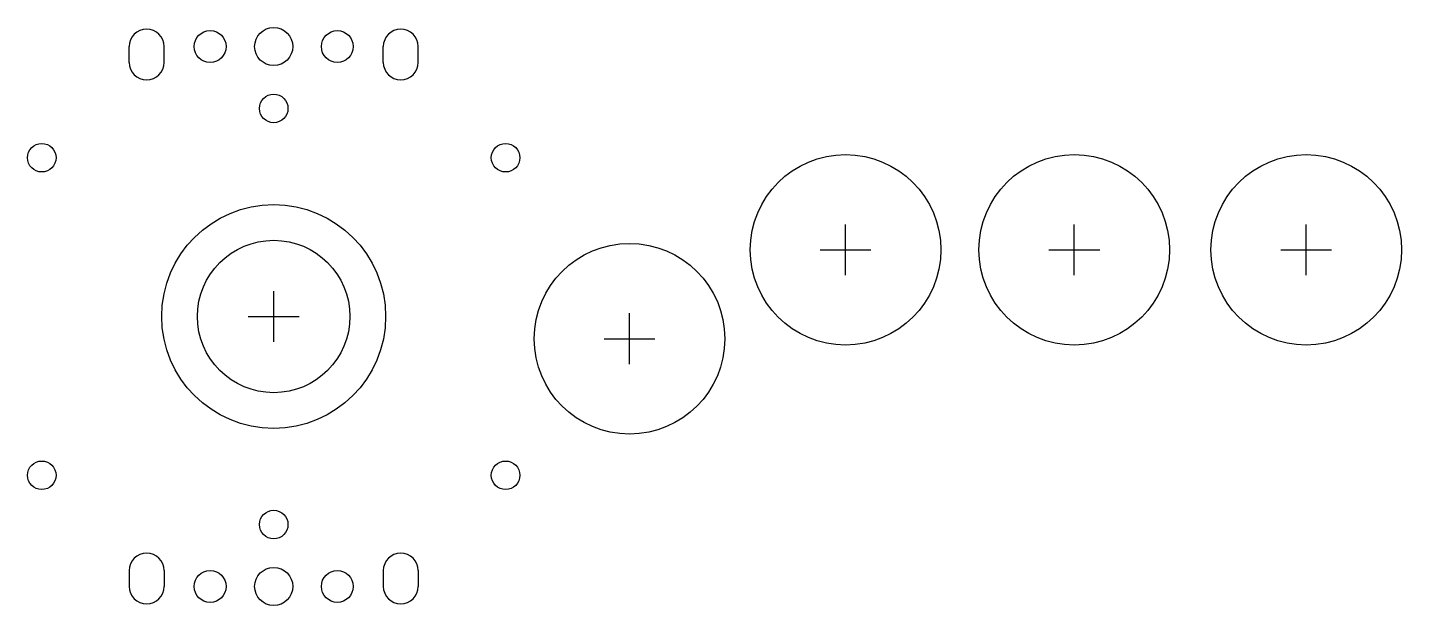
# Model space of a CAD drawing. Header units: millimetres. Extents: x -39 to 178, y -46 to 46.
import ezdxf

# ---------------------------------------------------------------- set-up
doc = ezdxf.new("R2010")
doc.units = ezdxf.units.MM
for name, color, linetype in [('BUTTONS', 1, 'Continuous'), ('GL_PLATE_HOLES', 2, 'Continuous'), ('JOYSTICK_BORE_24', 5, 'Continuous'), ('JOYSTICK_BORE_35.25', 3, 'Continuous'), ('REFERENCE', 8, 'Continuous')]:
    doc.layers.add(name, color=color, linetype=linetype)

msp = doc.modelspace()

# ---------------------------------------------------------------- linework, layer by layer
at = {"layer": 'BUTTONS'}
for centre in [(90, 10.5), (126, 10.5), (162.5, 10.5), (56, -3.5)]:
    msp.add_circle(centre, 15, dxfattribs=at)
at = {"layer": 'GL_PLATE_HOLES'}
for p, q in [((-22.75, 40), (-22.75, 42.5)), ((-17.25, 40), (-17.25, 42.5)), ((17.25, 40), (17.25, 42.5)), ((22.75, 40), (22.75, 42.5)), ((-22.75, -40), (-22.75, -42.5)), ((-17.25, -40), (-17.25, -42.5)), ((17.25, -40), (17.25, -42.5)), ((22.75, -40), (22.75, -42.5))]:
    msp.add_line(p, q, dxfattribs=at)
for centre, radius in [((0, 42.5), 3), ((-10, 42.5), 2.5), ((10, 42.5), 2.5), ((0, 32.75), 2.25), ((-36.5, 25), 2.25), ((36.5, 25), 2.25), ((-36.5, -25), 2.25), ((36.5, -25), 2.25), ((0, -32.75), 2.25), ((-10, -42.5), 2.5), ((0, -42.5), 3), ((10, -42.5), 2.5)]:
    msp.add_circle(centre, radius, dxfattribs=at)
for centre, start, end in [((-20, 42.5), 0, 180), ((20, 42.5), 0, 180), ((-20, 40), 180, 360), ((20, 40), 180, 360), ((-20, -40), 0, 180), ((20, -40), 0, 180), ((-20, -42.5), -180, 0), ((20, -42.5), -180, 0)]:
    msp.add_arc(centre, 2.75, start, end, dxfattribs=at)
at = {"layer": 'JOYSTICK_BORE_24'}
msp.add_circle((0, 0), 12, dxfattribs=at)
at = {"layer": 'JOYSTICK_BORE_35.25'}
msp.add_circle((0, 0), 17.62, dxfattribs=at)
at = {"layer": 'REFERENCE'}
for p, q in [((90, 6.5), (90, 14.5)), ((126, 6.5), (126, 14.5)), ((162.5, 6.5), (162.5, 14.5)), ((86, 10.5), (94, 10.5)), ((122, 10.5), (130, 10.5)), ((158.5, 10.5), (166.5, 10.5)), ((0, -4), (0, 4)), ((-4, 0), (4, 0)), ((56, -7.5), (56, 0.5)), ((52, -3.5), (60, -3.5))]:
    msp.add_line(p, q, dxfattribs=at)

doc.saveas('drawing.dxf')
